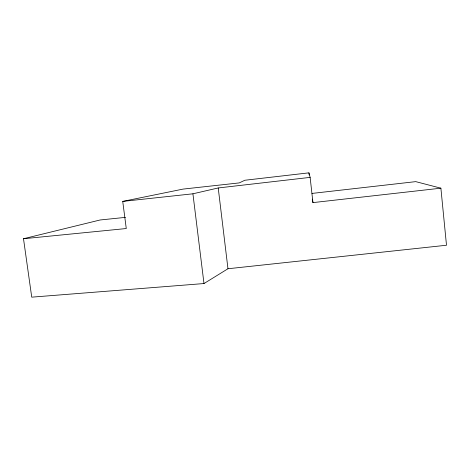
<?xml version="1.0" encoding="UTF-8"?>
<svg xmlns="http://www.w3.org/2000/svg" width="470" height="470" viewBox="0 0 470 470"><rect width="100%" height="100%" fill="white"/><g stroke="black" fill="none" stroke-linecap="round" stroke-linejoin="round"><path stroke-width="0.7" d="M125.543 217.363L100.139 219.978L23.5 238.737L31.731 297.158L203.986 283.545L227.968 268.746L446.5 245.24L440.889 188.182L415.727 181.637L311.968 193.429M23.5 238.737L126.271 228.538L122.729 201.401L192.923 193.799L218.221 187.959L310.135 177.378L312.944 202.611L440.889 188.182M122.729 201.401L183.042 189.099L239.242 182.906L244.852 180.251L308.937 172.843L310.135 177.378M312.291 199.11L312.944 202.611M192.923 193.799L203.986 283.545M218.221 187.959L227.968 268.746M308.937 172.843L309.178 174.981"/></g></svg>
